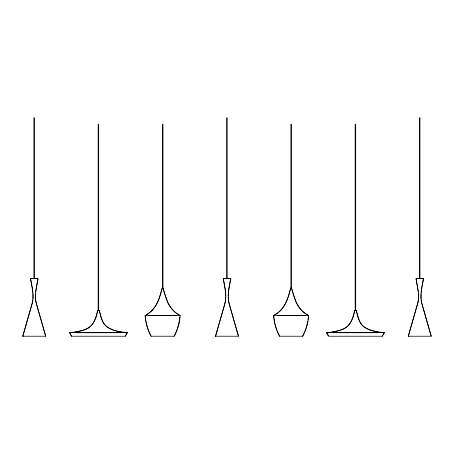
<?xml version="1.0" encoding="UTF-8"?>
<svg xmlns="http://www.w3.org/2000/svg" width="454" height="454" viewBox="0 0 454 454"><rect width="100%" height="100%" fill="white"/><g stroke="black" fill="none" stroke-linecap="round" stroke-linejoin="round"><path stroke-width="0.68" d="M33.051 298.738L33.017 293.744M225.876 296.899L225.065 303.249M35.508 293.108L35.463 299.351L35.906 302.233L45.559 335.983M228.135 295.65L228.629 289.885L230.303 280.612M420.983 293.744L420.949 298.738M179.863 316.932L178.831 323.594L177.344 328.77M180.153 315.536C179.699 322.749 177.662 329.848 174.262 336.227L150.995 336.227C147.595 329.848 145.552 322.749 145.104 315.536C155.614 310.303 159.66 298.709 162.14 288.04L163.105 288.04C165.602 298.704 169.637 310.303 180.153 315.536L145.104 315.536M308.368 316.932L308.056 319.593M308.652 315.536C308.204 322.749 306.166 329.848 302.761 336.227L279.499 336.227C276.094 329.848 274.057 322.749 273.609 315.536C284.119 310.303 288.165 298.709 290.639 288.04L291.61 288.04C294.107 298.704 298.142 310.303 308.652 315.536L273.609 315.536M35.656 291.82L37.813 279.244M421.091 292.461L421.885 286.684M32.943 299.929L32.177 303.754M421.999 286.06L422.345 284.193M230.433 279.931L230.7 278.563L230.377 278.563M307.863 320.938L306.66 326.205M422.464 283.568L423.372 278.563M22.779 335.943L32.018 303.715C34.408 295.372 31.695 286.519 30.441 278.398L38.142 278.398C36.643 286.69 34.158 295.344 36.473 303.715L45.712 335.943M22.933 335.983L31.984 304.43M97.502 310.672C95.993 317.709 93.717 325.841 86.379 328.878C81.72 331.006 76.63 331.874 71.567 332.39M215.531 335.943L224.775 303.715C227.165 295.372 224.452 286.519 223.192 278.398L230.893 278.398C229.395 286.69 226.915 295.344 229.225 303.715L238.469 335.943M215.69 335.983L224.929 303.754M354.512 310.672C352.996 317.709 350.726 325.841 343.383 328.878C338.724 331.006 333.633 331.874 328.571 332.39M408.288 335.943L417.527 303.715C419.916 295.372 417.203 286.519 415.943 278.398L423.65 278.398C422.146 286.69 419.666 295.344 421.982 303.715L431.221 335.943M408.441 335.983L418.094 302.233L418.537 299.351L418.492 293.108M305.848 328.77L306.456 326.846M176.402 331.284L177.111 329.4M304.901 331.284L305.61 329.4M175.596 333.134L176.129 331.902M304.634 331.902L302.585 336.227M174.081 336.227L175.323 333.747M156.238 305.139L158.917 299.311L162.26 288.199L162.986 288.199L167.588 302.358M125.213 336.227L127.182 332.748L124.697 332.748M382.217 336.227L384.186 332.748L381.701 332.748M155.909 305.644L152.652 309.969L150.41 312.034M278.909 312.034C286.179 306.223 288.386 296.723 290.764 288.199L291.491 288.199L296.087 302.358M149.372 312.778L145.779 315.269M277.871 312.778L274.284 315.269M83.445 330.206C92.355 328.015 96.396 319.031 97.655 310.723L99.222 310.723C100.89 316.523 101.861 323.293 107.172 327.067C111.429 330.052 116.553 331.363 121.632 332.112M340.449 330.206C349.359 328.015 353.405 319.031 354.659 310.723L356.225 310.723C357.894 316.523 358.87 323.293 364.176 327.067C368.432 330.052 373.557 331.363 378.636 332.112M82.844 330.444L75.251 332.112M339.847 330.444L332.254 332.112M30.866 278.563L37.239 278.563M223.623 278.563L223.3 278.563L223.567 279.931M224.009 278.563L229.991 278.563M416.761 278.563L423.134 278.563M97.553 310.525L99.324 310.525M354.563 310.525L356.328 310.525M145.655 315.615L145.274 315.615L145.507 318.248M148.589 315.615L176.668 315.615M179.602 315.615L179.983 315.615L177.951 314.23M274.154 315.615L273.773 315.615L274.012 318.248M277.088 315.615L305.173 315.615M308.107 315.615L308.487 315.615L306.45 314.23M70.325 332.748L69.695 332.748L71.664 336.227M75.182 332.748L121.695 332.748M329.184 332.748L326.698 332.748L328.344 335.648M332.192 332.748L378.698 332.748M22.95 336.227L45.792 336.227M215.707 336.227L238.549 336.227M408.458 336.227L431.3 336.227M30.628 278.563L31.536 283.568M408.208 336.227L408.623 336.227M215.451 336.227L215.871 336.227M22.7 336.227L23.114 336.227M382.319 332.39C376.048 331.732 369.545 330.625 364.278 326.937C358.995 323.186 358.047 316.438 356.379 310.672M125.31 332.39C119.044 331.732 112.541 330.625 107.269 326.937C101.985 323.186 101.043 316.438 99.375 310.672M305.945 313.89C301.762 311.268 298.431 307.398 296.377 302.914M177.44 313.89C173.258 311.268 169.932 307.398 167.872 302.914M279.675 336.227L277.36 331.284M151.176 336.227L148.855 331.284M276.412 328.77L277.122 330.654M147.908 328.77L148.617 330.654M276.208 328.129L275.096 324.247M147.709 328.129L146.597 324.247M422.016 304.43L431.067 335.983M229.071 303.754L238.31 335.983M421.823 303.754L421.057 299.929M228.935 303.249L228.129 296.899M274.528 321.602L274.931 323.594M223.703 280.612L225.371 289.885L225.865 295.65M146.029 321.602L146.426 323.594M416.187 279.244L418.344 291.82M31.655 284.193L32.001 286.06M32.115 286.684L32.909 292.461M274.108 318.924L274.398 320.938M145.603 318.924L145.893 320.938M419.967 278.398L419.967 117.773L419.388 117.773L419.388 278.398M355.72 310.525L355.72 124.197L355.136 124.197L355.136 310.525M291.468 288.04L291.468 124.197L290.883 124.197L290.883 288.04M227.216 278.398L227.216 117.773L226.637 117.773L226.637 278.398M162.963 288.04L162.963 124.197L162.384 124.197L162.384 288.04M98.711 310.525L98.711 124.197L98.132 124.197L98.132 310.525M34.464 278.398L34.464 117.773L33.88 117.773L33.88 278.398M127.443 332.612L125.4 336.227L71.482 336.227L69.434 332.612L127.443 332.612M384.447 332.612L382.404 336.227L328.486 336.227L326.437 332.612L384.447 332.612"/></g></svg>
